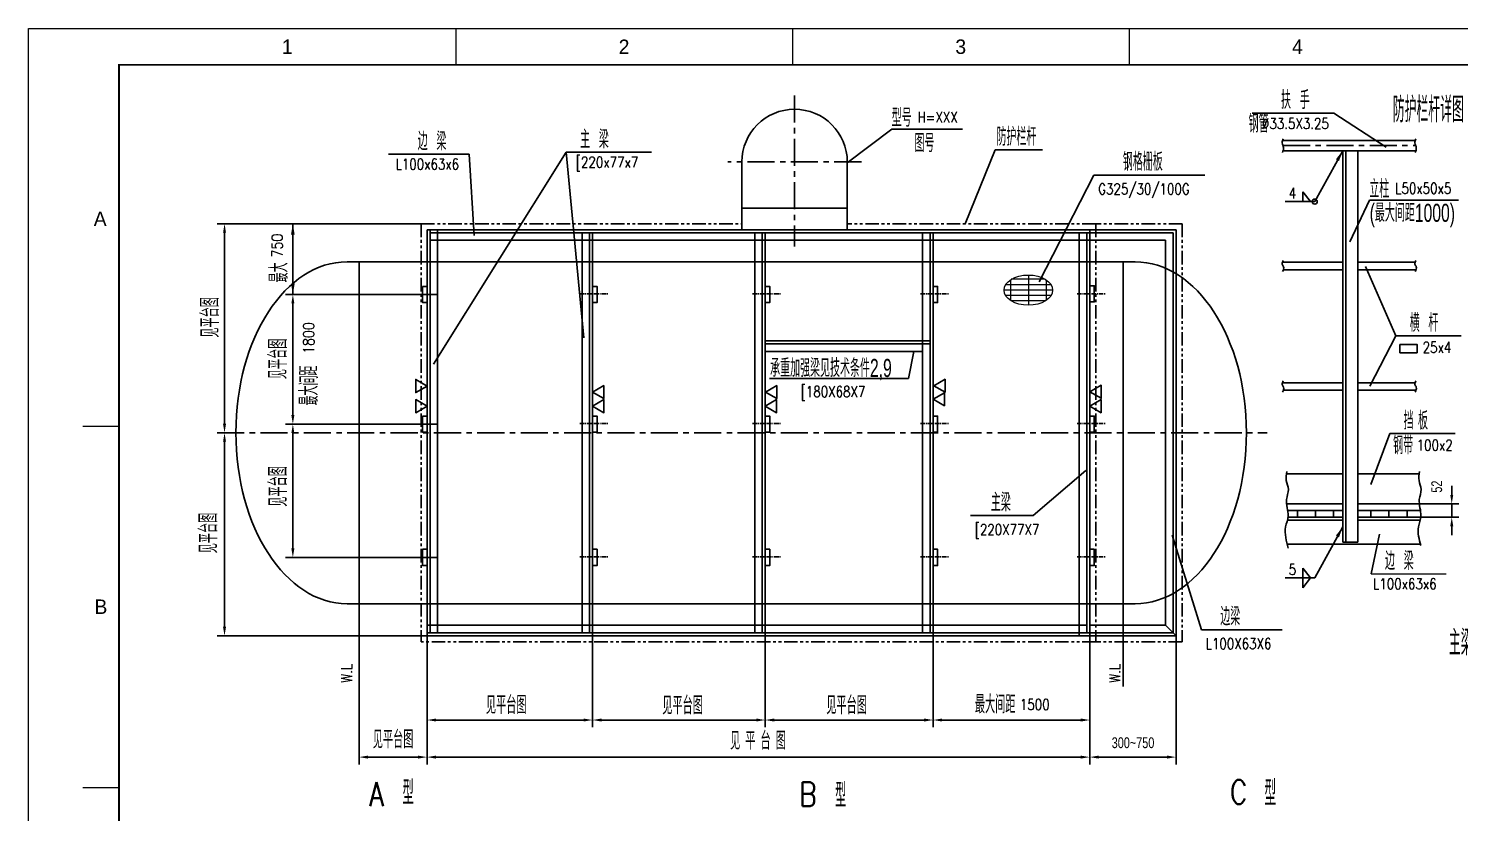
# Model space of a CAD drawing. Extents: x 148 to 221443, y -36682 to 6758.
# Drawn here: x 59693 to 67611, y -18508 to -14170 of the extents above; entities that cross this region are included whole.
import ezdxf
from ezdxf.enums import TextEntityAlignment as Align

# ---------------------------------------------------------------- set-up
doc = ezdxf.new("R2010")
doc.units = 0
doc.header["$LTSCALE"] = 10
doc.header["$MEASUREMENT"] = 0
doc.linetypes.add('CENTERX2', pattern=[4, 2.5, -0.5, 0.5, -0.5])
doc.linetypes.add('PHANTOM', pattern=[2.5, 1.25, -0.25, 0.25, -0.25, 0.25, -0.25])
for name, color, linetype in [('2', 4, 'Continuous'), ('3', 255, 'Continuous'), ('6', 4, 'PHANTOM'), ('9', 6, 'Continuous'), ('CENTER', 1, 'CENTERX2')]:
    doc.layers.add(name, color=color, linetype=linetype)
doc.layers.add('2（细实线）', color=3, linetype='Continuous', lineweight=20)
doc.layers.add('图框层', color=7, linetype='Continuous', lineweight=15)
doc.styles.add('HZ', font='ROMS.SHX', dxfattribs={"width": 0.75, "bigfont": 'GBCBIG.SHX'})
doc.styles.get("Standard").update_dxf_attribs({"font": 'wison_e.shx', "width": 0.75, "bigfont": 'wison_c.shx'})
doc.styles.add('XW', font='ROMANS.shx', dxfattribs={"width": 0.85})
doc.dimstyles.new('DIM1', dxfattribs={"dimscale": 20, "dimtxt": 3, "dimasz": 2.5, "dimexe": 2, "dimexo": 0, "dimgap": 1, "dimtad": 0, "dimdec": 0, "dimzin": 0, "dimdsep": 46, "dimtxsty": 'Standard', "dimcen": 2, "dimclrd": 3, "dimclre": 3, "dimclrt": 3, "dimadec": 0, "dimazin": 0, "dimtfac": 0.666667, "dimtdec": 0, "dimtofl": 0, "dimtmove": 2, "dimatfit": 1, "dimfxl": 2, "dimtvp": 1.333333, "dimtolj": 1, "dimtzin": 0, "dimarcsym": 0})

# ---------------------------------------------------------------- blocks, each defined once
blk = doc.blocks.new('*D1078')
at = {"layer": '2', "color": 3, "linetype": 'Continuous', "lineweight": -2}
for p, q in [((67568.2, -16172.2), (67568.2, -16122.2)), ((67392.5, -16222.2), (67608.2, -16222.2)), ((67396.9, -16295.5), (67608.2, -16295.5)), ((67568.2, -16345.5), (67568.2, -16395.5))]:
    blk.add_line(p, q, dxfattribs=at)
at = {"layer": '2', "color": 3}
for points in [[(67559.9, -16172.2), (67576.6, -16172.2), (67568.2, -16222.2)], [(67576.6, -16345.5), (67559.9, -16345.5), (67568.2, -16295.5)]]:
    blk.add_solid(points, dxfattribs=at)
at = {"layer": 'Defpoints', "color": 0}
for p in [(67392.5, -16222.2), (67396.9, -16295.5), (67568.2, -16295.5)]:
    blk.add_point(p, dxfattribs=at)
at = {"layer": '2', "color": 3, "insert": (67485.4, -16126.3), "char_height": 60, "attachment_point": 5, "rotation": 90}
blk.add_mtext('\\A1;52', dxfattribs=at)
blk = doc.blocks.new('*D1079')
at = {"layer": '2', "color": 3, "linetype": 'Continuous', "lineweight": -2}
for p, q in [((60839.8, -15828.2), (60737, -15828.2)), ((60777, -15878.2), (60777, -16901.9)), ((61898, -16951.9), (60737, -16951.9))]:
    blk.add_line(p, q, dxfattribs=at)
at = {"layer": '2', "color": 3}
for points in [[(60785.3, -15878.2), (60768.6, -15878.2), (60777, -15828.2)], [(60768.6, -16901.9), (60785.3, -16901.9), (60777, -16951.9)]]:
    blk.add_solid(points, dxfattribs=at)
at = {"layer": 'Defpoints', "color": 0}
for p in [(60839.8, -15828.2), (60777, -16951.9), (61898, -16951.9)]:
    blk.add_point(p, dxfattribs=at)
at = {"layer": '2', "color": 3, "insert": (60687.4, -16383.1), "char_height": 100, "attachment_point": 5, "rotation": 90, "style": 'HZ'}
blk.add_mtext('\\A1;见平台图', dxfattribs=at)
blk = doc.blocks.new('*D1080')
at = {"layer": '2', "color": 3, "linetype": 'Continuous', "lineweight": -2}
for p, q in [((61864.6, -14671.1), (60737, -14671.1)), ((60777, -14721.1), (60777, -15778.2)), ((60777, -15828.2), (60737, -15828.2))]:
    blk.add_line(p, q, dxfattribs=at)
at = {"layer": '2', "color": 3}
for points in [[(60785.3, -14721.1), (60768.6, -14721.1), (60777, -14671.1)], [(60768.6, -15778.2), (60785.3, -15778.2), (60777, -15828.2)]]:
    blk.add_solid(points, dxfattribs=at)
at = {"layer": 'Defpoints', "color": 0}
for p in [(61864.6, -14671.1), (60777, -15828.2), (60777, -15828.2)]:
    blk.add_point(p, dxfattribs=at)
at = {"layer": '2', "color": 3, "insert": (60696.3, -15189.4), "char_height": 100, "attachment_point": 5, "rotation": 90, "style": 'HZ'}
blk.add_mtext('\\A1;见平台图', dxfattribs=at)
blk = doc.blocks.new('*D1081')
at = {"layer": '2', "color": 3, "linetype": 'Continuous', "lineweight": -2}
for p, q in [((62813.7, -16935.3), (62813.7, -17458.3)), ((61898, -16951.9), (61898, -17458.3)), ((61948, -17418.3), (62763.7, -17418.3))]:
    blk.add_line(p, q, dxfattribs=at)
at = {"layer": '2', "color": 3}
for points in [[(61948, -17409.9), (61948, -17426.6), (61898, -17418.3)], [(62763.7, -17426.6), (62763.7, -17409.9), (62813.7, -17418.3)]]:
    blk.add_solid(points, dxfattribs=at)
at = {"layer": 'Defpoints', "color": 0}
for p in [(62813.7, -16935.3), (61898, -16951.9), (62813.7, -17418.3)]:
    blk.add_point(p, dxfattribs=at)
at = {"layer": '2', "color": 3, "insert": (62336, -17334.8), "char_height": 100, "attachment_point": 5, "style": 'HZ'}
blk.add_mtext('\\A1;见平台图', dxfattribs=at)
blk = doc.blocks.new('*D1082')
at = {"layer": '2', "color": 3, "linetype": 'Continuous', "lineweight": -2}
for p, q in [((62813.7, -16935.3), (62813.7, -17458.3)), ((63769.3, -16935.3), (63769.3, -17458.3)), ((62863.7, -17418.3), (63719.3, -17418.3))]:
    blk.add_line(p, q, dxfattribs=at)
at = {"layer": '2', "color": 3}
for points in [[(62863.7, -17409.9), (62863.7, -17426.6), (62813.7, -17418.3)], [(63719.3, -17426.6), (63719.3, -17409.9), (63769.3, -17418.3)]]:
    blk.add_solid(points, dxfattribs=at)
at = {"layer": 'Defpoints', "color": 0}
for p in [(62813.7, -16935.3), (63769.3, -16935.3), (63769.3, -17418.3)]:
    blk.add_point(p, dxfattribs=at)
at = {"layer": '2', "color": 3, "insert": (63311.9, -17337.6), "char_height": 100, "attachment_point": 5, "style": 'HZ'}
blk.add_mtext('\\A1;见平台图', dxfattribs=at)
blk = doc.blocks.new('*D1083')
at = {"layer": '2', "color": 3, "linetype": 'Continuous', "lineweight": -2}
for p, q in [((63769.3, -16935.3), (63769.3, -17458.3)), ((64698.2, -16935.3), (64698.2, -17458.3)), ((63819.3, -17418.3), (64648.2, -17418.3))]:
    blk.add_line(p, q, dxfattribs=at)
at = {"layer": '2', "color": 3}
for points in [[(63819.3, -17409.9), (63819.3, -17426.6), (63769.3, -17418.3)], [(64648.2, -17426.6), (64648.2, -17409.9), (64698.2, -17418.3)]]:
    blk.add_solid(points, dxfattribs=at)
at = {"layer": 'Defpoints', "color": 0}
for p in [(63769.3, -16935.3), (64698.2, -16935.3), (64698.2, -17418.3)]:
    blk.add_point(p, dxfattribs=at)
at = {"layer": '2', "color": 3, "insert": (64219.3, -17336), "char_height": 100, "attachment_point": 5, "style": 'HZ'}
blk.add_mtext('\\A1;见平台图', dxfattribs=at)
blk = doc.blocks.new('*D1084')
at = {"layer": '2', "color": 3, "linetype": 'Continuous', "lineweight": -2}
for p, q in [((64698.2, -16935.3), (64698.2, -17458.3)), ((65565, -16951.9), (65565, -17458.3)), ((64748.2, -17418.3), (65515, -17418.3))]:
    blk.add_line(p, q, dxfattribs=at)
at = {"layer": '2', "color": 3}
for points in [[(64748.2, -17409.9), (64748.2, -17426.6), (64698.2, -17418.3)], [(65515, -17426.6), (65515, -17409.9), (65565, -17418.3)]]:
    blk.add_solid(points, dxfattribs=at)
at = {"layer": 'Defpoints', "color": 0}
for p in [(64698.2, -16935.3), (65565, -16951.9), (65565, -17418.3)]:
    blk.add_point(p, dxfattribs=at)
at = {"layer": '2', "color": 3, "insert": (65041.7, -17331.7), "char_height": 100, "attachment_point": 5, "style": 'HZ'}
blk.add_mtext('\\A1;最大间距', dxfattribs=at)
blk = doc.blocks.new('*D1085')
at = {"layer": '2', "color": 3, "linetype": 'Continuous', "lineweight": -2}
for p, q in [((61898, -16951.9), (61898, -17663.6)), ((65565, -16951.9), (65565, -17663.6)), ((61948, -17623.6), (65515, -17623.6))]:
    blk.add_line(p, q, dxfattribs=at)
at = {"layer": '2', "color": 3}
for points in [[(61948, -17615.2), (61948, -17631.9), (61898, -17623.6)], [(65515, -17631.9), (65515, -17615.2), (65565, -17623.6)]]:
    blk.add_solid(points, dxfattribs=at)
at = {"layer": 'Defpoints', "color": 0}
for p in [(61898, -16951.9), (65565, -16951.9), (65565, -17623.6)]:
    blk.add_point(p, dxfattribs=at)
at = {"layer": '2', "color": 3, "insert": (63729, -17532.6), "char_height": 100, "attachment_point": 5, "style": 'HZ'}
blk.add_mtext('\\A1;见 平 台 图', dxfattribs=at)
blk = doc.blocks.new('*D1086')
at = {"layer": '2', "color": 3, "linetype": 'Continuous', "lineweight": -2}
for p, q in [((65565, -16951.9), (65565, -17663.6)), ((66043.1, -16951.9), (66043.1, -17663.6)), ((65615, -17623.6), (65993.1, -17623.6))]:
    blk.add_line(p, q, dxfattribs=at)
at = {"layer": '2', "color": 3}
for points in [[(65615, -17615.2), (65615, -17631.9), (65565, -17623.6)], [(65993.1, -17631.9), (65993.1, -17615.2), (66043.1, -17623.6)]]:
    blk.add_solid(points, dxfattribs=at)
at = {"layer": 'Defpoints', "color": 0}
for p in [(65565, -16951.9), (66043.1, -16951.9), (66043.1, -17623.6)]:
    blk.add_point(p, dxfattribs=at)
at = {"layer": '2', "color": 3, "insert": (65804.5, -17544.4), "char_height": 60, "attachment_point": 5}
blk.add_mtext('\\A1;300~750', dxfattribs=at)
blk = doc.blocks.new('*D1087')
at = {"layer": '2', "color": 3, "linetype": 'Continuous', "lineweight": -2}
for p, q in [((61898, -16951.9), (61898, -17663.6)), ((61521.6, -17224), (61521.6, -17663.6)), ((61571.6, -17623.6), (61848, -17623.6))]:
    blk.add_line(p, q, dxfattribs=at)
at = {"layer": '2', "color": 3}
for points in [[(61571.6, -17615.2), (61571.6, -17631.9), (61521.6, -17623.6)], [(61848, -17631.9), (61848, -17615.2), (61898, -17623.6)]]:
    blk.add_solid(points, dxfattribs=at)
at = {"layer": 'Defpoints', "color": 0}
for p in [(61898, -16951.9), (61521.6, -17224), (61898, -17623.6)]:
    blk.add_point(p, dxfattribs=at)
at = {"layer": '2', "color": 3, "insert": (61709.8, -17525.4), "char_height": 100, "attachment_point": 5, "style": 'HZ'}
blk.add_mtext('\\A1;见平台图', dxfattribs=at)
blk = doc.blocks.new('*D1091')
at = {"layer": '2', "color": 3, "linetype": 'Continuous', "lineweight": -2}
for p, q in [((61802.5, -15062.7), (61115, -15062.7)), ((61155, -15112.7), (61155, -15730.4)), ((61802.5, -15780.4), (61115, -15780.4))]:
    blk.add_line(p, q, dxfattribs=at)
at = {"layer": '2', "color": 3}
for points in [[(61163.4, -15112.7), (61146.7, -15112.7), (61155, -15062.7)], [(61146.7, -15730.4), (61163.4, -15730.4), (61155, -15780.4)]]:
    blk.add_solid(points, dxfattribs=at)
at = {"layer": 'Defpoints', "color": 0}
for p in [(61802.5, -15062.7), (61155, -15780.4), (61802.5, -15780.4)]:
    blk.add_point(p, dxfattribs=at)
at = {"layer": '2', "color": 3, "insert": (61072.1, -15419.3), "char_height": 100, "attachment_point": 5, "rotation": 90, "style": 'HZ'}
blk.add_mtext('\\A1;见平台图', dxfattribs=at)
blk = doc.blocks.new('*D1092')
at = {"layer": '2', "color": 3, "linetype": 'Continuous', "lineweight": -2}
for p, q in [((61155, -15780.4), (61115, -15780.4)), ((61155, -16468.4), (61155, -15830.4)), ((61802.5, -16518.4), (61115, -16518.4))]:
    blk.add_line(p, q, dxfattribs=at)
at = {"layer": '2', "color": 3}
for points in [[(61163.4, -15830.4), (61146.7, -15830.4), (61155, -15780.4)], [(61146.7, -16468.4), (61163.4, -16468.4), (61155, -16518.4)]]:
    blk.add_solid(points, dxfattribs=at)
at = {"layer": 'Defpoints', "color": 0}
for p in [(61155, -15780.4), (61155, -15780.4), (61802.5, -16518.4)]:
    blk.add_point(p, dxfattribs=at)
at = {"layer": '2', "color": 3, "insert": (61073.2, -16125), "char_height": 100, "attachment_point": 5, "rotation": 90, "style": 'HZ'}
blk.add_mtext('\\A1;见平台图', dxfattribs=at)
blk = doc.blocks.new('a2')
for p, q in [((15429.25, 10126.74), (15429.25, 10116.74)), ((15522.42, 10126.74), (15522.42, 10116.74)), ((15615.59, 10126.74), (15615.59, 10116.74)), ((15336.09, 10011.74), (15336.09, 10116.74)), ((15326.09, 10016.74), (15336.09, 10016.74)), ((15326.09, 9916.74), (15336.09, 9916.74))]:
    blk.add_line(p, q)
at = {"layer": '图框层', "ltscale": 10}
blk.add_lwpolyline([(15311.09, 10126.74), (15905.09, 10126.74), (15905.09, 9706.74), (15311.09, 9706.74)], close=True, dxfattribs=at)
at = {"layer": '图框层', "ltscale": 10, "const_width": 0.5}
blk.add_lwpolyline([(15336.09, 10116.74), (15895.09, 10116.74), (15895.09, 9716.74), (15336.09, 9716.74)], close=True, dxfattribs=at)
at = {"style": 'HZ'}
for s, p in [('1', (15382.67, 10121.74)), ('2', (15475.84, 10121.74)), ('3', (15569, 10121.74)), ('4', (15662.17, 10121.74)), ('A', (15330.89, 10074.1)), ('B', (15331.09, 9966.74))]:
    blk.add_text(s, height=4, dxfattribs=at).set_placement(p, align=Align.MIDDLE)

msp = doc.modelspace()

# ---------------------------------------------------------------- linework, layer by layer
for p, q in [((66631.6388, -14789.848), (67366.3715, -14789.848)), ((66635.2878, -14845.6813), (67370.0205, -14845.6813)), ((66964.6665, -14845.6813), (66964.6665, -17013.5476)), ((66981.3332, -14845.6813), (66981.3332, -17013.5476)), ((67047.9999, -14845.6813), (67047.9999, -17013.5476)), ((63639.9806, -14908.2988), (63639.9806, -15283.2988)), ((64223.3139, -14908.2988), (64223.3139, -15283.2988)), ((63639.9806, -15164.2761), (64223.3139, -15164.2761)), ((61897.9641, -15283.2988), (61897.9641, -17530.8145)), ((65564.9849, -15283.2988), (61897.9641, -15283.2988)), ((61956.2974, -15283.2988), (61956.2974, -17472.4811)), ((65564.9849, -15341.6322), (61956.2974, -15341.6322)), ((62755.3312, -15341.6322), (62755.3312, -17472.4811)), ((62813.6646, -15341.6322), (62813.6646, -17472.4811)), ((62813.6646, -15341.6322), (62813.6646, -15341.6322)), ((63710.9545, -15341.6322), (63710.9545, -17472.4811)), ((63769.2878, -15341.6322), (63769.2878, -17472.4811)), ((64639.847, -15341.6322), (64639.847, -17472.4811)), ((64698.1803, -15341.6322), (64698.1803, -17472.4811)), ((65506.6516, -15341.6322), (65506.6516, -17530.8145)), ((65564.9849, -15283.2988), (65564.9849, -17530.8145)), ((66630.7238, -15463.598), (66964.6665, -15463.598)), ((66635.9843, -15505.2646), (66964.6665, -15505.2646)), ((67047.9999, -15463.598), (67365.4565, -15463.598)), ((67047.9999, -15505.2646), (67370.717, -15505.2646)), ((63769.2878, -15898.0443), (64639.847, -15898.0443)), ((63769.2878, -15956.3776), (64639.847, -15956.3776)), ((66630.7238, -16130.2646), (66964.6665, -16130.2646)), ((67047.9999, -16130.2646), (67365.4565, -16130.2646)), ((66635.9843, -16171.9313), (66964.6665, -16171.9313)), ((67047.9999, -16171.9313), (67370.717, -16171.9313)), ((66653.6008, -16634.4313), (66964.6665, -16634.4313)), ((67047.9999, -16634.4313), (67388.3335, -16634.4313)), ((66657.8132, -16801.098), (66964.6665, -16801.098)), ((66661.4588, -16837.7646), (66964.6665, -16837.7646)), ((66714.6407, -16874.4313), (66714.6407, -16837.7646)), ((66814.6407, -16874.4313), (66814.6407, -16837.7646)), ((66914.6407, -16874.4313), (66914.6407, -16837.7646)), ((67047.9999, -16801.098), (67392.5459, -16801.098)), ((67047.9999, -16837.7646), (67396.1916, -16837.7646)), ((67120.7089, -16874.4313), (67120.7089, -16837.7646)), ((67220.7089, -16874.4313), (67220.7089, -16837.7646)), ((67320.7089, -16874.4313), (67320.7089, -16837.7646)), ((66662.2165, -16874.4313), (66964.6665, -16874.4313)), ((67047.9999, -16874.4313), (67396.9492, -16874.4313)), ((66964.6665, -17013.5476), (67047.9999, -17013.5476)), ((66656.5043, -17024.4313), (67395.0136, -17024.4313)), ((65506.6516, -17472.4811), (61897.9641, -17472.4811)), ((65564.9849, -17530.8145), (61897.9641, -17530.8145)), ((63769.2878, -17531.0522), (63769.2878, -17572.7189))]:
    msp.add_line(p, q)
at = {"color": 7, "linetype": 'Continuous', "lineweight": 0}
for p, q in [((65350.7089, -15587.7257), (65099.3928, -15587.7257)), ((65126.9502, -15560.3259), (65126.9502, -15675.1254)), ((65319.0598, -15557.7257), (65131.0418, -15557.7257)), ((65226.9502, -15533.8756), (65226.9502, -15701.5757)), ((65323.1515, -15560.3259), (65323.1515, -15675.1254)), ((65359.6144, -15617.7257), (65090.4872, -15617.7257)), ((65350.7089, -15647.7257), (65099.3928, -15647.7257)), ((65319.0598, -15677.7257), (65131.0418, -15677.7257))]:
    msp.add_line(p, q, dxfattribs=at)
for points in [[(61872.9641, -15596.7173), (61897.9641, -15596.7173), (61897.9641, -15686.4928), (61872.9641, -15686.4928)], [(62813.6646, -15596.7173), (62838.6646, -15596.7173), (62838.6646, -15686.4928), (62813.6646, -15686.4928)], [(63769.2878, -15596.7173), (63794.2878, -15596.7173), (63794.2878, -15686.4928), (63769.2878, -15686.4928)], [(64698.1803, -15596.7173), (64723.1803, -15596.7173), (64723.1803, -15686.4928), (64698.1803, -15686.4928)], [(65564.9849, -15592.9024), (65589.9849, -15592.9024), (65589.9849, -15682.6779), (65564.9849, -15682.6779)], [(61872.9641, -16314.3852), (61897.9641, -16314.3852), (61897.9641, -16404.1607), (61872.9641, -16404.1607)], [(62813.6646, -16314.3852), (62838.6646, -16314.3852), (62838.6646, -16404.1607), (62813.6646, -16404.1607)], [(63769.2878, -16314.3852), (63794.2878, -16314.3852), (63794.2878, -16404.1607), (63769.2878, -16404.1607)], [(64698.1803, -16314.3852), (64723.1803, -16314.3852), (64723.1803, -16404.1607), (64698.1803, -16404.1607)], [(65564.9849, -16314.3852), (65589.9849, -16314.3852), (65589.9849, -16404.1607), (65564.9849, -16404.1607)], [(61872.9641, -17052.3645), (61897.9641, -17052.3645), (61897.9641, -17142.14), (61872.9641, -17142.14)], [(62813.6646, -17052.3645), (62838.6646, -17052.3645), (62838.6646, -17142.14), (62813.6646, -17142.14)], [(63769.2878, -17052.3645), (63794.2878, -17052.3645), (63794.2878, -17142.14), (63769.2878, -17142.14)], [(64698.1803, -17052.3645), (64723.1803, -17052.3645), (64723.1803, -17142.14), (64698.1803, -17142.14)], [(65564.9849, -17052.3645), (65589.9849, -17052.3645), (65589.9849, -17142.14), (65564.9849, -17142.14)]]:
    msp.add_lwpolyline(points, close=True)
msp.add_arc((63931.6472, -14908.2988), 291.6667, 0, 180)
at = {"color": 6, "linetype": 'Continuous', "lineweight": 0}
msp.add_ellipse((65225.0508, -15617.7257), major_axis=(-134.5636, 0), ratio=0.623188198, dxfattribs=at)
at = {"layer": '2', "color": 3, "linetype": 'Continuous'}
for p, q in [((66915.2841, -14638.7872), (66463.4435, -14638.7872)), ((66915.2841, -14638.7872), (67204.5572, -14826.1108)), ((64469.1889, -14726.0311), (64223.3139, -14912.508)), ((64860.5462, -14726.0311), (64469.1889, -14726.0311)), ((62130.668, -14865.4861), (61685.2294, -14865.4861)), ((62667.9516, -14854.3979), (61933.3087, -16027.7062)), ((62158.5814, -15316.0107), (62130.668, -14865.4861)), ((63139.7606, -14854.3979), (62667.9516, -14854.3979)), ((62667.9516, -14854.3979), (62766.1621, -15882.4124)), ((65040.7639, -14840.491), (64875.1247, -15249.9655)), ((65303.5507, -14840.491), (65040.7639, -14840.491)), ((66964.6665, -14845.6813), (66809.9805, -15127.6047)), ((65285.3789, -15572.5372), (65588.3545, -14980.8156)), ((66202.4146, -14980.8156), (65588.3545, -14980.8156)), ((67112.2955, -15119.9362), (67003.591, -15349.9136)), ((67604.8619, -15119.9362), (67112.2955, -15119.9362)), ((66809.9805, -15127.6047), (66647.1053, -15127.6047)), ((61155.0255, -15641.605), (61155.0255, -15249.9655)), ((66043.1416, -15283.2988), (65564.9849, -15283.2988)), ((66026.475, -15299.9655), (65564.9849, -15299.9655)), ((65984.8083, -15341.6322), (65564.9849, -15341.6322)), ((65984.8083, -15341.6322), (65984.8083, -17472.4811)), ((66026.475, -15299.9655), (66026.475, -17514.1478)), ((66043.1416, -15283.2988), (66043.1416, -17530.8145)), ((61454.9644, -15460.7706), (65816.8278, -15460.7706)), ((61521.6311, -15460.7706), (61521.6311, -17802.8552)), ((65750.1612, -15460.7706), (65750.1612, -17812.5409)), ((67258.4919, -15870.7352), (67090.0582, -15487.2741)), ((61155.0255, -15581.605), (61155.0255, -15580.8641)), ((61782.4975, -15641.605), (61115.0255, -15641.605)), ((67258.4919, -15870.7352), (67114.425, -16150.0504)), ((67619.9603, -15870.7352), (67258.4919, -15870.7352)), ((64562.4562, -16106.8392), (64591.1559, -15956.3776)), ((64562.4562, -16106.8392), (63793.6091, -16106.8392)), ((67225.0242, -16411.9148), (67120.1646, -16694.1501)), ((67586.4925, -16411.9148), (67225.0242, -16411.9148)), ((65251.484, -16866), (65543.1472, -16615.6046)), ((65251.484, -16866), (64904.7389, -16866)), ((66964.6665, -16928.5605), (66809.9805, -17210.4839)), ((66182.7427, -17497.698), (66020.6316, -16974.2971)), ((67122.1245, -17188.3314), (67168.6747, -16968.6863)), ((66809.9805, -17210.4839), (66647.1053, -17210.4839)), ((61454.9644, -17353.3427), (65816.8278, -17353.3427)), ((65984.8083, -17472.4811), (65564.9849, -17472.4811)), ((66043.1416, -17530.8145), (65984.8083, -17472.4811)), ((66026.475, -17514.1478), (65564.9849, -17514.1478)), ((66043.1416, -17530.8145), (65564.9849, -17530.8145))]:
    msp.add_line(p, q, dxfattribs=at)
at = {"layer": '2', "color": 7, "linetype": 'Continuous'}
for p, q in [((66787.3094, -15127.6047), (66743.5746, -15072.9903)), ((66743.5746, -15072.9903), (66743.5746, -15127.6047)), ((66743.5746, -15127.6047), (66787.3094, -15127.6047)), ((66743.5746, -17155.8694), (66743.5746, -17210.4839)), ((66787.3094, -17210.4839), (66743.5746, -17155.8694)), ((66743.5746, -17265.0983), (66743.5746, -17210.4839)), ((66787.3094, -17210.4839), (66743.5746, -17265.0983))]:
    msp.add_line(p, q, dxfattribs=at)
at = {"layer": '2'}
msp.add_line((67568.2494, -16874.4313), (67568.2494, -16801.098), dxfattribs=at)
at = {"layer": '2', "color": 3}
msp.add_line((66630.3085, -17497.698), (66182.7427, -17497.698), dxfattribs=at)
at = {"layer": '2', "color": 3, "linetype": 'Continuous'}
for points in [[(67281.1434, -15918.1286), (67376.1248, -15918.1286), (67376.1248, -15964.2313), (67281.1434, -15964.2313)], [(61897.83, -16148.2741), (61835.212, -16184.4266), (61835.212, -16112.1215)], [(62813.2165, -16181.7913), (62875.8346, -16217.9439), (62875.8346, -16145.6388)], [(63769.8067, -16182.0911), (63832.4248, -16218.2436), (63832.4248, -16145.9386)], [(64701.606, -16146.7078), (64764.224, -16182.8603), (64764.224, -16110.5552)], [(65566.0112, -16180.3307), (65628.6292, -16216.4832), (65628.6292, -16144.1782)], [(61897.9641, -16259.9271), (61835.3461, -16223.7746), (61835.3461, -16296.0797)], [(62813.6646, -16259.9271), (62876.2826, -16296.0797), (62876.2826, -16223.7746)], [(63769.2878, -16259.9271), (63831.9058, -16296.0797), (63831.9058, -16223.7746)], [(64698.1803, -16221.7889), (64760.7983, -16257.9415), (64760.7983, -16185.6364)], [(65564.9849, -16259.9271), (65627.6029, -16296.0797), (65627.6029, -16223.7746)]]:
    msp.add_lwpolyline(points, close=True, dxfattribs=at)
msp.add_circle((66809.9805, -15127.6047), 13.7265, dxfattribs=at)
msp.add_ellipse((61454.9644, -16407.0566), major_axis=(0, -946.286), ratio=0.650103521, start_param=3.141592654, end_param=6.283185307, dxfattribs=at)
at = {"layer": '2', "color": 3, "linetype": 'Continuous', "extrusion": (0, 0, -1)}
msp.add_ellipse((65816.8278, -16407.0566), major_axis=(0, -946.286), ratio=0.650103521, start_param=3.141592654, end_param=6.283185307, dxfattribs=at)
at = {"layer": '2', "color": 3, "linetype": 'Continuous'}
for points in [[(66927.0377, -14893.4732), (66944.5717, -14903.0938), (66964.6665, -14845.6813)], [(61145.0255, -15309.9655), (61165.0255, -15309.9655), (61155.0255, -15249.9655)], [(61145.0255, -15581.605), (61165.0255, -15581.605), (61155.0255, -15641.605)], [(66927.0377, -16976.3524), (66944.5717, -16985.973), (66964.6665, -16928.5605)]]:
    msp.add_solid(points, dxfattribs=at)
at = {"layer": '2（细实线）'}
msp.add_line((67122.1245, -17188.3314), (67537.7348, -17188.3314), dxfattribs=at)
at = {"layer": '3', "ltscale": 6}
for p, q in [((61914.6307, -15283.2988), (61914.6307, -17514.1478)), ((65564.9849, -15299.9655), (61914.6307, -15299.9655)), ((61956.2974, -15341.6322), (61914.6307, -15341.6322)), ((61956.2974, -15299.9655), (61956.2974, -15341.6322)), ((62755.3312, -15299.9655), (62755.3312, -15341.6322)), ((62796.9979, -15299.9655), (62796.9979, -17514.1478)), ((62813.6646, -15341.6322), (62813.6646, -15298.9337)), ((63710.9545, -15299.9655), (63710.9545, -15341.6322)), ((63752.6211, -15299.9655), (63752.6211, -17514.1478)), ((63769.2878, -15341.6322), (63769.2878, -15299.9655)), ((64639.847, -15299.9655), (64639.847, -15341.6322)), ((64681.5136, -15299.9655), (64681.5136, -17514.1478)), ((64698.1803, -15341.6322), (64698.1803, -15299.9655)), ((65506.6516, -15341.6322), (65506.6516, -15299.9655)), ((65548.3182, -15299.9655), (65548.3182, -17514.1478)), ((63769.2878, -15914.711), (64681.5136, -15914.711)), ((66659.1683, -16891.098), (66964.6665, -16891.098)), ((67047.9999, -16891.098), (67393.901, -16891.098)), ((61956.2974, -17472.4811), (61956.2974, -17514.1478)), ((62755.3312, -17472.4811), (62755.3312, -17514.1478)), ((62813.6646, -17472.4811), (62813.6646, -17514.1478)), ((63710.9545, -17472.4811), (63710.9545, -17514.1478)), ((63769.2878, -17472.4811), (63769.2878, -17514.1478)), ((64639.847, -17472.4811), (64639.847, -17514.1478)), ((64698.1803, -17472.4811), (64698.1803, -17514.1478)), ((65506.6516, -17472.4811), (65506.6516, -17514.1478)), ((65506.6516, -17472.4811), (65548.3182, -17472.4811)), ((65564.9849, -17514.1478), (61897.9641, -17514.1478))]:
    msp.add_line(p, q, dxfattribs=at)
at = {"layer": '3', "ltscale": 2}
msp.add_line((64639.847, -15898.0443), (64681.5136, -15898.0443), dxfattribs=at)
at = {"layer": '6', "ltscale": 6}
for p, q in [((61864.6307, -15249.9655), (63639.9806, -15249.9655)), ((61864.6307, -15249.9655), (61864.6307, -17564.1478)), ((65598.3182, -15249.9655), (64223.3139, -15249.9655)), ((65598.3182, -15249.9655), (65598.3182, -17564.1478)), ((66077.2857, -15249.9655), (65598.3182, -15249.9655)), ((66077.2857, -15249.9655), (66076.475, -17564.1478)), ((65598.3182, -17564.1478), (61864.6307, -17564.1478)), ((66076.475, -17564.1478), (65598.3182, -17564.1478))]:
    msp.add_line(p, q, dxfattribs=at)
at = {"layer": '9'}
for points in [[(66634.9548, -14780.0691), (66630.0322, -14803.1249), (66637.4162, -14828.9061), (66631.8781, -14855.3475)], [(67369.6875, -14780.0691), (67364.7649, -14803.1249), (67372.1489, -14828.9061), (67366.6108, -14855.3475)], [(66634.9548, -15453.4392), (66630.0322, -15473.1165), (66637.4162, -15488.4894), (66631.8781, -15514.9308)], [(67369.6875, -15453.4392), (67364.7649, -15473.1165), (67372.1489, -15488.4894), (67366.6108, -15514.9308)], [(66634.9548, -16120.1058), (66630.0322, -16139.7832), (66637.4162, -16155.1561), (66631.8781, -16181.5975)], [(67369.6875, -16120.1058), (67364.7649, -16139.7832), (67372.1489, -16155.1561), (67366.6108, -16181.5975)], [(66655.7746, -16621.9146), (66652.4478, -16671.7837), (66664.0917, -16720.8216), (66654.1112, -16776.5087), (66662.4283, -16867.209), (66649.1209, -16928.7141), (66662.4283, -17046.5563)], [(67390.5073, -16621.9146), (67387.1805, -16671.7837), (67398.8244, -16720.8216), (67388.8439, -16776.5087), (67397.161, -16867.209), (67383.8536, -16928.7141), (67397.161, -17031.9029)]]:
    msp.add_spline(points, degree=3, dxfattribs=at)
at = {"layer": 'CENTER', "ltscale": 6}
for p, q in [((63931.6472, -14539.967), (63931.6472, -15376.0166)), ((66634.2816, -14817.7646), (67369.0143, -14817.7646)), ((64301.1411, -14908.2988), (63562.1533, -14908.2988)), ((61802.4975, -15641.605), (61960.6035, -15641.605)), ((61802.4975, -16359.273), (61960.6035, -16359.273)), ((60735.7907, -16407.0566), (66547.0889, -16407.0566)), ((61802.4975, -17097.2523), (61960.6035, -17097.2523))]:
    msp.add_line(p, q, dxfattribs=at)
at = {"layer": 'CENTER'}
for p, q in [((62743.198, -15637.7902), (62901.304, -15637.7902)), ((63698.8213, -15637.7902), (63856.9272, -15637.7902)), ((64627.7138, -15637.7902), (64785.8197, -15637.7902)), ((65494.5184, -15637.7902), (65652.6244, -15637.7902)), ((62743.198, -16355.4581), (62901.304, -16355.4581)), ((63698.8213, -16355.4581), (63856.9272, -16355.4581)), ((64627.7138, -16355.4581), (64785.8197, -16355.4581)), ((65494.5184, -16355.4581), (65652.6244, -16355.4581)), ((62743.198, -17093.4374), (62901.304, -17093.4374)), ((63698.8213, -17093.4374), (63856.9272, -17093.4374)), ((64627.7138, -17093.4374), (64785.8197, -17093.4374)), ((65494.5184, -17093.4374), (65652.6244, -17093.4374))]:
    msp.add_line(p, q, dxfattribs=at)

# ---------------------------------------------------------------- block references
at = {"layer": '2（细实线）', "xscale": 20, "yscale": 20, "zscale": 20}
msp.add_blockref('a2', (-246528.9475, -216704.8402), dxfattribs=at)

# ---------------------------------------------------------------- texts
at = {"layer": '2', "color": 3, "linetype": 'Continuous'}
for s, height, style, width, p in [('扶  手', 100, 'HZ', 0.65, (66623.2814, -14614.825)), ('防护栏杆详图', 140, 'HZ', 0.65, (67242.0713, -14688.4678)), ('型号', 100, 'HZ', 0.65, (64468.8673, -14713.004)), ('H=XXX', 60, 'XW', 0.8, (64612.0174, -14690.0307)), ('钢管', 100, 'HZ', 0.65, (66443.9061, -14745.8713)), ('主  梁', 100, 'HZ', 0.65, (62744.8478, -14832.1845)), ('防护栏杆', 100, 'HZ', 0.65, (65048.7656, -14818.2776)), ('%%C33.5X3.25', 60, 'XW', 0.8, (66518.0531, -14725.3539)), ('边  梁', 100, 'HZ', 0.65, (61846.0959, -14843.2727)), ('图号', 100, 'HZ', 0.65, (64595.3159, -14853.5224)), ('[220x77x7', 60, 'XW', 0.8, (62720.7182, -14939.6578)), ('钢格栅板', 100, 'HZ', 0.65, (65748.1924, -14956.8533)), ('L100x63x6', 60, 'XW', 0.8, (61723.449, -14950.1904)), ('G325/30/100G', 60, 'XW', 0.8, (65611.8513, -15087.8201)), ('立柱', 100, 'HZ', 0.65, (67111.9739, -15106.9091)), ('L50x50x5', 60, 'XW', 0.8, (67255.124, -15083.9358)), ('(最大间距1000)', 100, 'HZ', 0.65, (67114.0176, -15239.6575)), ('横  杆', 100, 'HZ', 0.65, (67335.3881, -15848.5218)), ('25x4', 60, 'XW', 0.8, (67407.4615, -15964.4698)), ('承重加强梁见技术条件2,9', 100, 'HZ', 0.65, (63796.1756, -16098.5592)), ('[180X68X7', 60, 'XW', 0.8, (63965.2806, -16209.3034)), ('挡 板', 100, 'HZ', 0.65, (67301.9204, -16389.7014)), ('钢带', 100, 'HZ', 0.65, (67243.9704, -16526.71)), ('100x2', 60, 'XW', 0.8, (67373.9938, -16505.6495)), ('主梁', 100, 'HZ', 0.65, (65018.0152, -16842.0377)), ('[220X77X7', 60, 'XW', 0.8, (64928.2357, -16973.0045)), ('边  梁', 100, 'HZ', 0.65, (67199.0207, -17166.118)), ('L100x63x6', 60, 'XW', 0.8, (67132.5796, -17273.5913)), ('边梁', 100, 'HZ', 0.65, (66287.3931, -17473.7357)), ('1500', 60, 'XW', 0.8, (65178.442, -17941.1105)), ('型', 133.3333, 'HZ', 0.65, (61761.8221, -18466.6088)), ('型', 133.3333, 'HZ', 0.65, (64155.4731, -18480.0953)), ('型', 140, 'HZ', 0.65, (66531.261, -18472.4308))]:
    msp.add_text(s, height=height, dxfattribs=dict(at, style=style, width=width)).set_placement(p)
at = {"layer": '2', "color": 3, "linetype": 'Continuous', "style": 'XW', "width": 0.8}
for s, height, p in [('4', 60, (66707.1019, -15080.943)), ('5', 60, (66707.1019, -17163.8222)), ('A', 133.3333, (61659.9731, -18408.1932)), ('B', 133.3333, (64053.6241, -18408.1932)), ('C', 133.3333, (66436.554, -18395.823))]:
    msp.add_text(s, height=height, dxfattribs=at).set_placement(p, align=Align.MIDDLE_RIGHT)
at = {"layer": '2', "color": 3, "linetype": 'Continuous'}
for s, height, style, width, p in [('最大', 100, 'HZ', 0.65, (61127.4305, -15574.8012)), ('最大间距', 100, 'HZ', 0.65, (61294.3871, -16255.9323)), ('W.L', 60, 'XW', 0.8, (61482.7166, -17790.0454)), ('W.L', 60, 'XW', 0.8, (65733.6588, -17790.0454))]:
    msp.add_text(s, height=height, rotation=90, dxfattribs=dict(at, style=style, width=width)).set_placement(p)
at = {"layer": '2', "linetype": 'Continuous', "style": 'HZ', "width": 0.65}
msp.add_text(' 主梁表示方法', height=140, dxfattribs=at).set_placement((67518.5235, -17639.4638))
at = {"layer": '2', "color": 3, "style": 'XW', "width": 0.8}
msp.add_text('L100X63X6', height=60, dxfattribs=at).set_placement((66206.2396, -17604.7025))
at = {"layer": '2', "color": 3, "linetype": 'Continuous', "char_height": 60, "attachment_point": 5, "rotation": 90, "style": 'XW'}
for s, insert in [('\\A1;750', (61068.1834, -15371.0248)), ('\\A1;1800', (61242.4239, -15883.0064))]:
    msp.add_mtext(s, dxfattribs=dict(at, insert=insert))

# ---------------------------------------------------------------- dimensions: what is measured, and where the dimension line sits
at = {"layer": '2', "color": 3, "linetype": 'Continuous'}
for base, p1, p2, override, picture, middle in [((60776.9773, -16407.0566), (61864.6307, -15249.9655), (60776.9773, -16407.0566), {"dimtxt": 5, "dimtxsty": 'HZ'}, '*D1080', (60696.3192, -15768.2641)), ((61155.0255, -16359.273), (61802.4975, -15641.605), (61802.4975, -16359.273), {"dimtxt": 5, "dimtxsty": 'HZ'}, '*D1091', (61072.1441, -15998.2066)), ((61155.0255, -16359.273), (61802.4975, -17097.2523), (61155.0255, -16359.273), {"dimtxt": 5, "dimtxsty": 'HZ', "dimtix": 0}, '*D1092', (61073.1856, -16703.9192)), ((60776.9773, -17530.8145), (60839.7805, -16407.0566), (61897.9641, -17530.8145), {"dimtxt": 5, "dimtxsty": 'HZ'}, '*D1079', (60687.3939, -16961.9408))]:
    dim = msp.add_linear_dim(base=base, p1=p1, p2=p2, angle=90, text='见平台图', dimstyle='DIM1', override=override, dxfattribs=at)
    dim.commit()
    dim.dimension.update_dxf_attribs({"geometry": picture, "text_midpoint": middle, "dimtype": 160, "insert": (0, -578.8895)})
dim = msp.add_linear_dim(base=(67568.2494, -16874.4313), p1=(67392.5459, -16801.098), p2=(67396.9492, -16874.4313), angle=90, text='52', dimstyle='DIM1', dxfattribs=at)
dim.commit()
dim.dimension.update_dxf_attribs({"geometry": '*D1078', "text_midpoint": (67485.4264, -16705.2221), "dimtype": 160, "insert": (0, -578.8895)})
for base, p1, p2, text, picture, middle in [((61897.9641, -18202.4559), (61521.6311, -17802.8552), (61897.9641, -17530.8145), '见平台图', '*D1087', (61709.7976, -18104.2477)), ((62813.6646, -17997.1506), (61897.9641, -17530.8145), (62813.6646, -17514.1478), '见平台图', '*D1081', (62335.9761, -17913.6458)), ((65564.9849, -18202.4559), (61897.9641, -17530.8145), (65564.9849, -17530.8145), '见 平 台 图', '*D1085', (63729.0152, -18111.4509)), ((63769.2878, -17997.1506), (62813.6646, -17514.1478), (63769.2878, -17514.1478), '见平台图', '*D1082', (63311.8646, -17916.4602)), ((64698.1803, -17997.1506), (63769.2878, -17514.1478), (64698.1803, -17514.1478), '见平台图', '*D1083', (64219.2871, -17914.9132)), ((65564.9849, -17997.1506), (64698.1803, -17514.1478), (65564.9849, -17530.8145), '最大间距', '*D1084', (65041.686, -17910.5941))]:
    dim = msp.add_linear_dim(base=base, p1=p1, p2=p2, text=text, dimstyle='DIM1', override={"dimtxt": 5, "dimtxsty": 'HZ'}, dxfattribs=at)
    dim.commit()
    dim.dimension.update_dxf_attribs({"geometry": picture, "text_midpoint": middle, "dimtype": 160, "insert": (0, -578.8895)})
dim = msp.add_linear_dim(base=(66043.1416, -18202.4559), p1=(65564.9849, -17530.8145), p2=(66043.1416, -17530.8145), text='300~750', dimstyle='DIM1', dxfattribs=at)
dim.commit()
dim.dimension.update_dxf_attribs({"geometry": '*D1086', "text_midpoint": (65804.4653, -18123.2612), "dimtype": 160, "insert": (0, -578.8895)})

doc.saveas('drawing.dxf')
